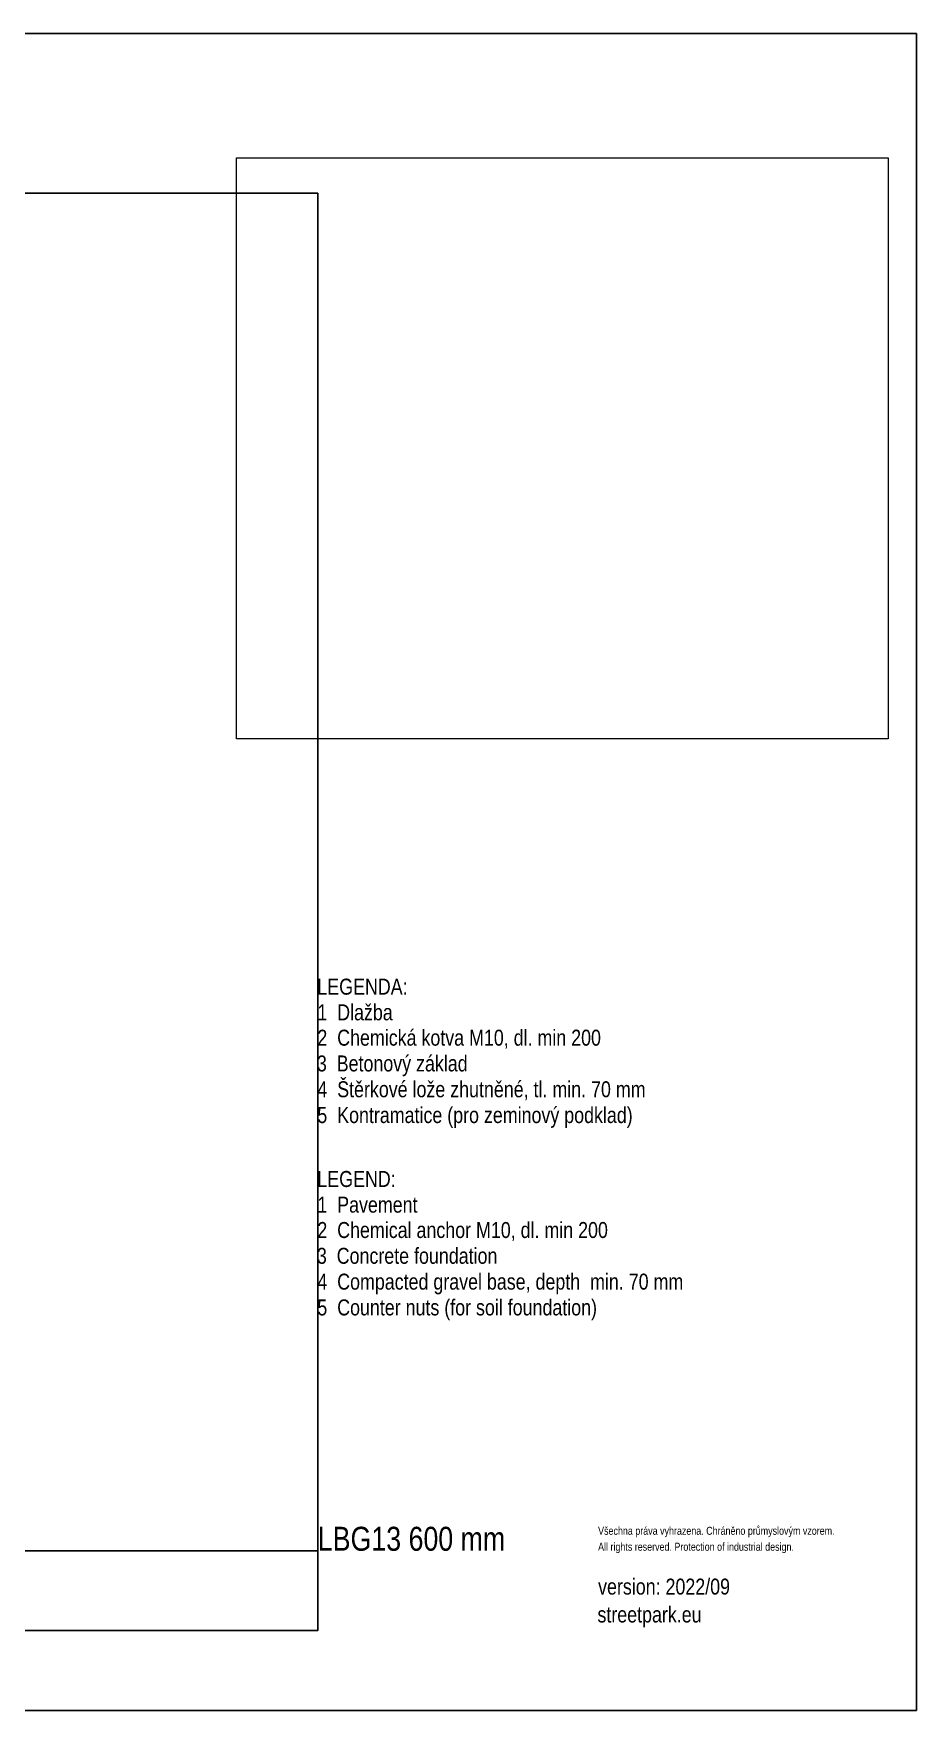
# Model space of a CAD drawing. Header units: millimetres. Extents: x 22162 to 28102, y 3160 to 7360.
# Drawn here: x 25890 to 28102, y 3160 to 7360 of the extents above; entities that cross this region are included whole.
import ezdxf

# ---------------------------------------------------------------- set-up
doc = ezdxf.new("R2010")
doc.units = ezdxf.units.MM
doc.header["$LTSCALE"] = 0.3
doc.header["$XCLIPFRAME"] = 2
doc.layers.add('Nekreslit', color=6, linetype='Continuous', plot=False)
doc.layers.add('SRAFY', color=251, linetype='Continuous', lineweight=13)
doc.styles.add('SEACAD_Arial', font='arial.ttf', dxfattribs={"width": 0.8})
picture_1 = doc.add_image_def('image1.jpg', size_in_pixel=(1600, 1200))

msp = doc.modelspace()

# ---------------------------------------------------------------- linework, layer by layer
at = {"layer": 'Nekreslit'}
msp.add_line((22562.1, 3559.6), (26602.1, 3559.6), dxfattribs=at)
for points in [[(22162.1, 3159.6), (28102.1, 3159.6), (28102.1, 7359.6), (22162.1, 7359.6)], [(22562.1, 3359.6), (26602.1, 3359.6), (26602.1, 6959.6), (22562.1, 6959.6)]]:
    msp.add_lwpolyline(points, close=True, dxfattribs=at)

# ---------------------------------------------------------------- texts
at = {"style": 'SEACAD_Arial', "width": 0.8}
for s, height, p in [('LEGENDA:', 40, (26601, 4952.4)), ('1  Dlažba', 40, (26601, 4888.1)), ('2  Chemická kotva M10, dl. min 200', 40, (26601, 4824.6)), ('3  Betonový základ', 40, (26599.8, 4760.1)), ('4  Štěrkové lože zhutněné, tl. min. 70 mm', 40, (26601, 4695.4)), ('5  Kontramatice (pro zeminový podklad)', 40, (26601, 4630.8)), ('LEGEND:', 40, (26601, 4470.7)), ('1  Pavement', 40, (26601, 4406.4)), ('2  Chemical anchor M10, dl. min 200', 40, (26601, 4342.9)), ('3  Concrete foundation', 40, (26599.8, 4278.3)), ('4  Compacted gravel base, depth  min. 70 mm', 40, (26601, 4213.6)), ('5  Counter nuts (for soil foundation)', 40, (26601, 4149)), ('LBG13 600 mm ', 60, (26602.1, 3559.6)), ('Všechna práva vyhrazena. Chráněno průmyslovým vzorem.', 20, (27304.4, 3599.6)), ('All rights reserved. Protection of industrial design.', 20, (27304.4, 3559.6)), ('version: 2022/09', 40, (27304.4, 3449.8)), ('streetpark.eu', 40, (27302.8, 3379.9))]:
    msp.add_text(s, height=height, dxfattribs=at).set_placement(p)

# ---------------------------------------------------------------- pictures from other files: only their frames are drawn
at = {"layer": 'SRAFY', "color": 0}
image = msp.add_image(picture_1, insert=(26226.9, 5414.2), size_in_units=(2545.8, 1909.4), dxfattribs=at)
image.set_boundary_path([(107.19, 172.64), (1133.37, 1086.87)])

doc.saveas('drawing.dxf')
